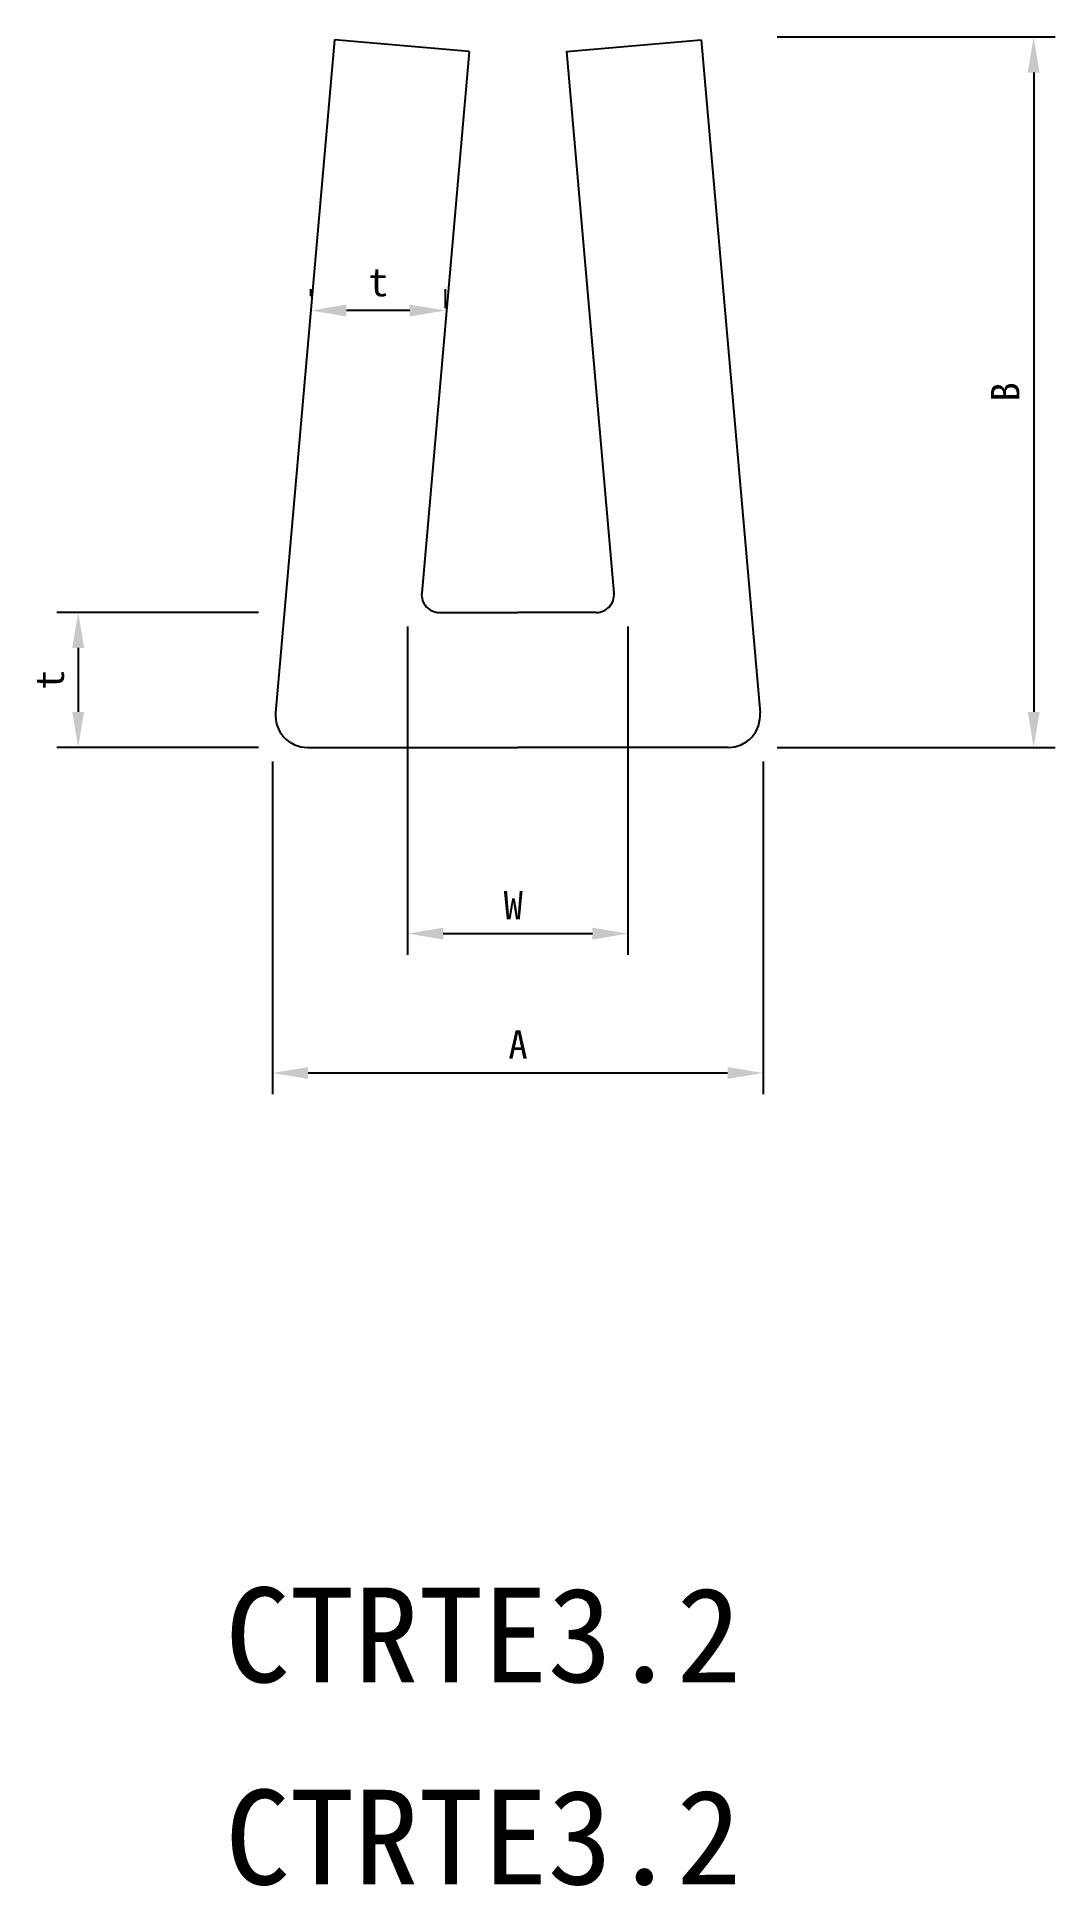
# Model space of a CAD drawing. Extents: x 189.7 to 232.7, y 36.9 to 115.
import ezdxf

# ---------------------------------------------------------------- set-up
doc = ezdxf.new("R2010")
doc.units = 0
doc.layers.get('0').update_dxf_attribs({"linetype": 'CONTINUOUS'})
doc.layers.add('寸法線', color=4, linetype='CONTINUOUS')

# ---------------------------------------------------------------- blocks, each defined once
blk = doc.blocks.new('*U41')
at = {"layer": '寸法線', "color": 4}
blk.add_text('t', height=1.2, dxfattribs=at).set_placement((203.703, 104.049))
blk = doc.blocks.new('*U42')
at = {"layer": '寸法線', "color": 4}
blk.add_text('t', height=1.2, rotation=90, dxfattribs=at).set_placement((190.844, 87.45))
blk = doc.blocks.new('*U43')
at = {"layer": '寸法線', "color": 4}
blk.add_text('B', height=1.2, rotation=90, dxfattribs=at).set_placement((231.173, 99.6))
blk = doc.blocks.new('*U44')
at = {"layer": '寸法線', "color": 4}
blk.add_text('W', height=1.2, dxfattribs=at).set_placement((209.4, 77.738))
blk = doc.blocks.new('*U45')
at = {"layer": '寸法線', "color": 4}
blk.add_text('A', height=1.2, dxfattribs=at).set_placement((209.6, 71.853))

msp = doc.modelspace()

# ---------------------------------------------------------------- linework, layer by layer
for p, q in [((202.265, 114.886), (199.778, 86.468)), ((207.943, 114.389), (202.265, 114.886)), ((212.057, 114.389), (217.735, 114.886)), ((217.735, 114.886), (220.222, 86.468)), ((207.943, 114.389), (205.942, 91.515)), ((212.057, 114.389), (214.058, 91.515)), ((206.689, 90.7), (210, 90.7)), ((213.311, 90.7), (210, 90.7)), ((201.123, 85), (210, 85)), ((218.877, 85), (210, 85))]:
    msp.add_line(p, q)
for centre, radius, start, end in [((206.689, 91.45), 0.75, 175, 270), ((213.311, 91.45), 0.75, 270, 5), ((201.123, 86.35), 1.35, 175, 270), ((218.877, 86.35), 1.35, 270, 5)]:
    msp.add_arc(centre, radius, start, end)
at = {"layer": '寸法線', "color": 4}
for p, q in [((220.95, 115), (232.673, 115)), ((231.773, 113.5), (231.773, 86.5)), ((201.264, 104.049), (201.264, 104.349)), ((206.942, 103.552), (206.942, 104.349)), ((205.442, 103.449), (202.764, 103.449)), ((199.05, 90.7), (190.544, 90.7)), ((205.35, 90.1), (205.35, 76.238)), ((214.65, 90.1), (214.65, 76.238)), ((191.444, 89.2), (191.444, 86.5)), ((199.05, 85), (190.544, 85)), ((199.65, 84.4), (199.65, 70.353)), ((220.35, 84.4), (220.35, 70.353)), ((220.95, 85), (232.673, 85)), ((206.85, 77.138), (213.15, 77.138)), ((201.15, 71.253), (218.85, 71.253))]:
    msp.add_line(p, q, dxfattribs=at)
for points in [[(231.523, 113.5), (232.023, 113.5), (231.773, 115)], [(202.764, 103.699), (202.764, 103.199), (201.264, 103.449)], [(205.442, 103.699), (205.442, 103.199), (206.942, 103.449)], [(191.194, 89.2), (191.694, 89.2), (191.444, 90.7)], [(191.194, 86.5), (191.694, 86.5), (191.444, 85)], [(231.523, 86.5), (232.023, 86.5), (231.773, 85)], [(206.85, 77.388), (206.85, 76.888), (205.35, 77.138)], [(213.15, 77.388), (213.15, 76.888), (214.65, 77.138)], [(201.15, 71.503), (201.15, 71.003), (199.65, 71.253)], [(218.85, 71.503), (218.85, 71.003), (220.35, 71.253)]]:
    msp.add_solid(points, dxfattribs=at)

# ---------------------------------------------------------------- block references
at = {"layer": '寸法線'}
for name in ['*U41', '*U43', '*U42', '*U44', '*U45']:
    msp.add_blockref(name, (0, 0), dxfattribs=at)

# ---------------------------------------------------------------- texts
for p in [(197.653, 45.527), (197.653, 36.987)]:
    msp.add_text('CTRTE3.2', height=4).set_placement(p)

doc.saveas('drawing.dxf')
